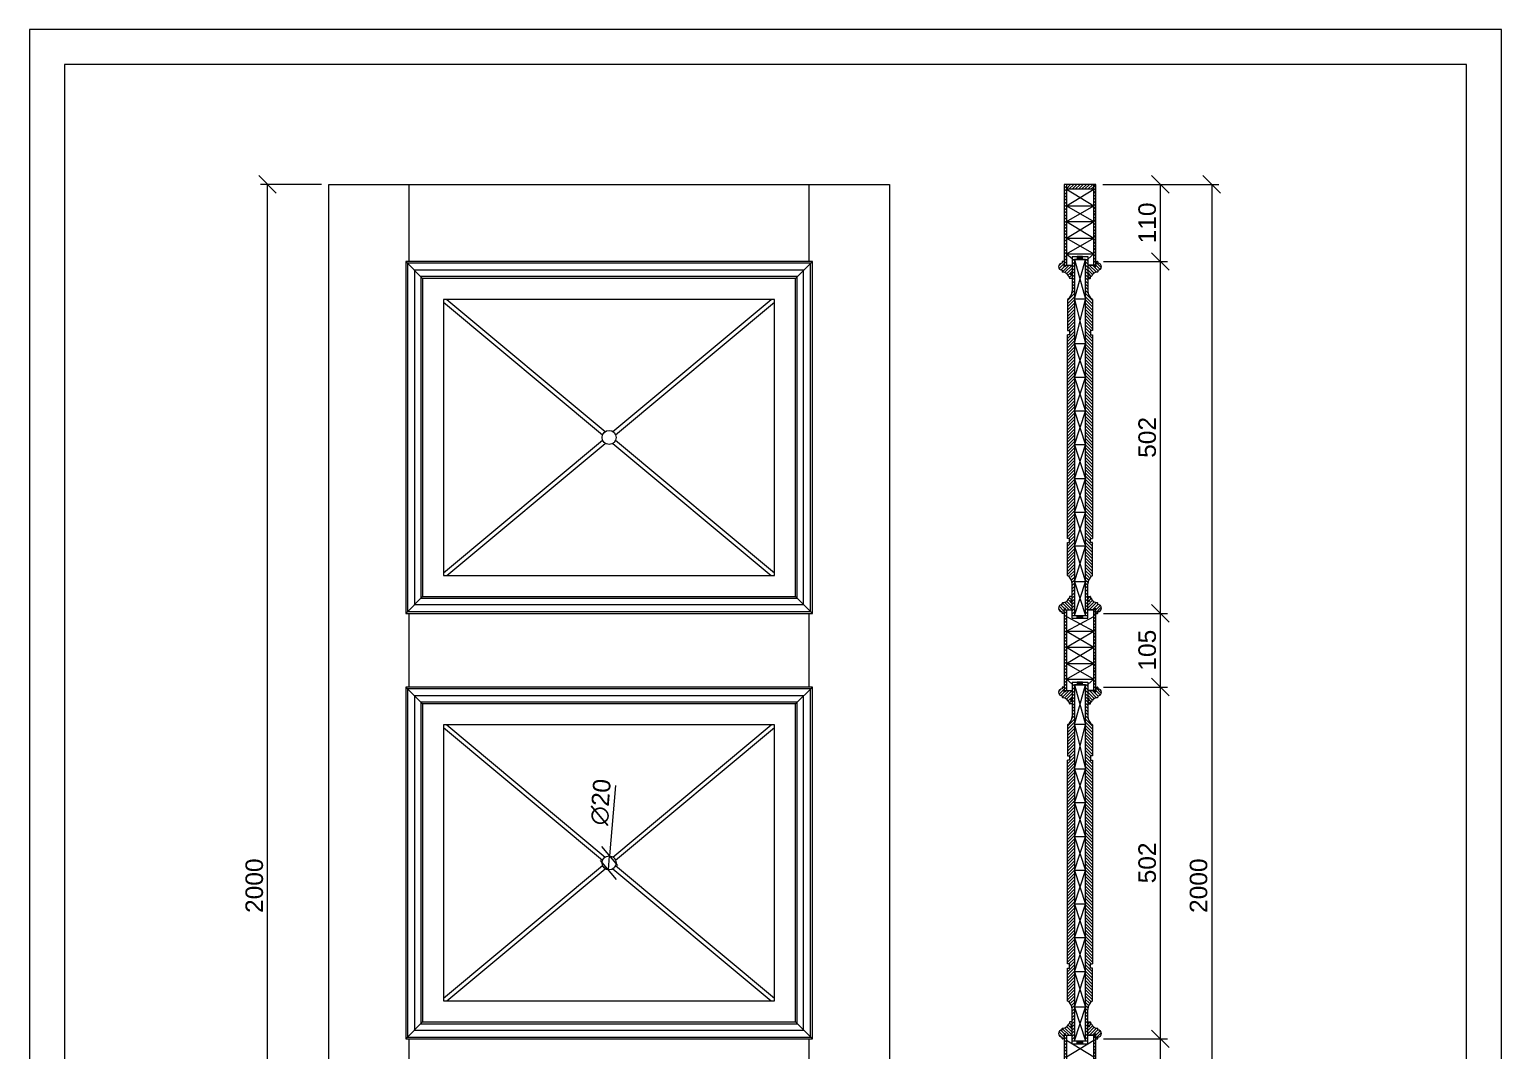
# Model space of a CAD drawing. Header units: millimetres. Extents: x 2046 to 4146, y 519 to 3489.
# Drawn here: x 2046 to 4146, y 2033 to 3489 of the extents above; entities that cross this region are included whole.
import ezdxf

# ---------------------------------------------------------------- set-up
doc = ezdxf.new("R2010")
doc.units = ezdxf.units.MM
for name, color, linetype, lineweight in [('图框', 7, 'Continuous', 13), ('填充', 8, 'Continuous', 5), ('标准家私', 4, 'Continuous', 20), ('标注', 2, 'Continuous', 9)]:
    doc.layers.add(name, color=color, linetype=linetype, lineweight=lineweight)
doc.styles.get("Standard").update_dxf_attribs({"font": 'arial.ttf'})
pattern_1 = [(225, (1390.8642, 5615.48), (-2.245064, 2.245064), [])]
pattern_2 = [(225, (1390.8642, 6222.1466), (-2.245064, 2.245064), [])]
pattern_3 = [(225, (1390.8642, 6828.8132), (-2.245064, 2.245064), [])]

# ---------------------------------------------------------------- blocks, each defined once
blk = doc.blocks.new('_Oblique')
at = {"color": 0, "linetype": 'ByBlock', "lineweight": -2}
blk.add_line((-0.5, -0.5), (0.5, 0.5), dxfattribs=at)

msp = doc.modelspace()

# ---------------------------------------------------------------- hatches: boundary and pattern name
at = {"layer": '填充'}
h = msp.add_hatch(dxfattribs=at)
h.set_pattern_fill('ANSI31', color=0, angle=90, style=0)
h.set_pattern_definition(pattern_3)
h.paths.add_polyline_path([(3522.5, 3152.9), (3522.5, 3267.9), (3525.5, 3267.9), (3525.5, 3152.9)])
h = msp.add_hatch(dxfattribs=at)
h.set_pattern_fill('ANSI31', color=0, angle=90, style=0)
h.set_pattern_definition([(225, (1619.245, 6788.537), (-2.245064, 2.245064), [])])
h.paths.add_polyline_path([(3564.5, 3267.9), (3564.5, 3260.9), (3525.5, 3260.9), (3525.5, 3267.9)])
h = msp.add_hatch(dxfattribs=at)
h.set_pattern_fill('ANSI31', color=0, angle=90, style=0)
h.set_pattern_definition(pattern_3)
h.paths.add_polyline_path([(3564.5, 3152.9), (3564.5, 3267.9), (3567.5, 3267.9), (3567.5, 3152.9)])
h = msp.add_hatch(dxfattribs=at)
h.set_pattern_fill('ANSI31', color=0, angle=90, style=0)
h.set_pattern_definition([(225, (-313129.9957, 119512.5128), (-2.24506403, 2.24506403), [])])
h.paths.add_polyline_path([(3521.2, 3142.6), (3519.5, 3143.6), (3519.5, 3145.4, -1), (3519.5, 3155.4), (3519.5, 3157.4, -0.414214), (3520, 3157.9), (3522.5, 3157.9), (3522.5, 3152.9), (3522.5, 3150.9), (3524.5, 3150.9), (3524.5, 3152.9), (3534, 3152.9), (3534, 3140.9), (3532, 3140.9), (3532, 3138.9), (3534, 3138.9), (3534, 3135.4), (3532.5, 3133.9), (3530.5, 3133.9, -0.414214), (3530, 3134.4), (3530, 3136.4, -0.310992), (3527.7, 3138, 0.142816), (3526.1, 3140.3, 0.112116)])
h = msp.add_hatch(dxfattribs=at)
h.set_pattern_fill('ANSI31', color=0, angle=90, style=0)
h.set_pattern_definition([(45, (468320.3115, 1268637.9425), (2.24506403, -2.24506403), [])])
h.paths.add_polyline_path([(3527, 3053.5), (3530, 3053.5), (3530, 3059.5), (3527, 3059.5), (3527, 3103.9, 0.270527), (3534, 3116.4), (3534, 3160.9), (3537, 3160.9), (3537, 2655.7), (3534, 2655.7), (3534, 2663.7), (3534, 2679.7), (3534, 2700.2, 0.270527), (3527, 2712.7), (3527, 2757.1), (3530, 2757.1), (3530, 2763.1), (3527, 2763.1)])
h = msp.add_hatch(dxfattribs=at)
h.set_pattern_fill('ANSI31', color=0, angle=90, style=0)
h.set_pattern_definition([(135, (-461230.3357, 1268637.9425), (-2.24506403, -2.24506403), [])])
h.paths.add_polyline_path([(3563, 3053.5), (3560, 3053.5), (3560, 3059.5), (3563, 3059.5), (3563, 3103.9, -0.270527), (3556, 3116.4), (3556, 3160.9), (3553, 3160.9), (3553, 2655.7), (3556, 2655.7), (3556, 2663.7), (3556, 2679.7), (3556, 2700.2, -0.270527), (3563, 2712.7), (3563, 2757.1), (3560, 2757.1), (3560, 2763.1), (3563, 2763.1)])
h = msp.add_hatch(dxfattribs=at)
h.set_pattern_fill('ANSI31', color=0, angle=90, style=0)
h.set_pattern_definition([(315, (5807.3883, 6740.9553), (2.245064, 2.245064), [])])
h.paths.add_polyline_path([(3568.8, 3142.6), (3570.5, 3143.6), (3570.5, 3145.4, 1), (3570.5, 3155.4), (3570.5, 3157.4, 0.414214), (3570, 3157.9), (3567.5, 3157.9), (3567.5, 3152.9), (3567.5, 3150.9), (3565.5, 3150.9), (3565.5, 3152.9), (3556, 3152.9), (3556, 3140.9), (3558, 3140.9), (3558, 3138.9), (3556, 3138.9), (3556, 3135.4), (3557.5, 3133.9), (3559.5, 3133.9, 0.414214), (3560, 3134.4), (3560, 3136.4, 0.310992), (3562.3, 3138, -0.142816), (3563.8, 3140.3, -0.112116)])
h = msp.add_hatch(dxfattribs=at)
h.set_pattern_fill('ANSI31', color=0, angle=90, style=0)
h.set_pattern_definition([(135, (-313129.9957, -113698.4106), (-2.24506403, -2.24506403), [])])
h.paths.add_polyline_path([(3521.2, 2671.5), (3519.5, 2670.5), (3519.5, 2668.7, 1), (3519.5, 2658.7), (3519.5, 2656.7, 0.414214), (3520, 2656.2), (3522.5, 2656.2), (3522.5, 2661.2), (3522.5, 2663.2), (3524.5, 2663.2), (3524.5, 2661.2), (3534, 2661.2), (3534, 2673.2), (3532, 2673.2), (3532, 2675.2), (3534, 2675.2), (3534, 2678.7), (3532.5, 2680.2), (3530.5, 2680.2, 0.414214), (3530, 2679.7), (3530, 2677.7, 0.310992), (3527.7, 2676.1, -0.142816), (3526.1, 2673.8, -0.112116)])
h = msp.add_hatch(dxfattribs=at)
h.set_pattern_fill('ANSI31', color=0, angle=90, style=0)
h.set_pattern_definition([(45, (5807.3883, -926.853), (2.245064, -2.245064), [])])
h.paths.add_polyline_path([(3568.8, 2671.5), (3570.5, 2670.5), (3570.5, 2668.7, -1), (3570.5, 2658.7), (3570.5, 2656.7, -0.414214), (3570, 2656.2), (3567.5, 2656.2), (3567.5, 2661.2), (3567.5, 2663.2), (3565.5, 2663.2), (3565.5, 2661.2), (3556, 2661.2), (3556, 2673.2), (3558, 2673.2), (3558, 2675.2), (3556, 2675.2), (3556, 2678.7), (3557.5, 2680.2), (3559.5, 2680.2, -0.414214), (3560, 2679.7), (3560, 2677.7, -0.310992), (3562.3, 2676.1, 0.142816), (3563.8, 2673.8, 0.112116)])
h = msp.add_hatch(dxfattribs=at)
h.set_pattern_fill('ANSI31', color=0, angle=90, style=0)
h.set_pattern_definition(pattern_2)
h.paths.add_polyline_path([(3522.5, 2546.2), (3522.5, 2661.2), (3525.5, 2661.2), (3525.5, 2546.2)])
h = msp.add_hatch(dxfattribs=at)
h.set_pattern_fill('ANSI31', color=0, angle=90, style=0)
h.set_pattern_definition(pattern_2)
h.paths.add_polyline_path([(3564.5, 2546.2), (3564.5, 2661.2), (3567.5, 2661.2), (3567.5, 2546.2)])
h = msp.add_hatch(dxfattribs=at)
h.set_pattern_fill('ANSI31', color=0, angle=90, style=0)
h.set_pattern_definition([(225, (-313129.9957, 118905.846), (-2.24506403, 2.24506403), [])])
h.paths.add_polyline_path([(3521.2, 2536), (3519.5, 2536.9), (3519.5, 2538.7, -1), (3519.5, 2548.7), (3519.5, 2550.7, -0.414214), (3520, 2551.2), (3522.5, 2551.2), (3522.5, 2546.2), (3522.5, 2544.2), (3524.5, 2544.2), (3524.5, 2546.2), (3534, 2546.2), (3534, 2534.2), (3532, 2534.2), (3532, 2532.2), (3534, 2532.2), (3534, 2528.7), (3532.5, 2527.2), (3530.5, 2527.2, -0.414214), (3530, 2527.7), (3530, 2529.7, -0.310992), (3527.7, 2531.4, 0.142816), (3526.1, 2533.7, 0.112116)])
h = msp.add_hatch(dxfattribs=at)
h.set_pattern_fill('ANSI31', color=0, angle=90, style=0)
h.set_pattern_definition([(45, (468320.3115, 1268031.276), (2.24506403, -2.24506403), [])])
h.paths.add_polyline_path([(3527, 2446.9), (3530, 2446.9), (3530, 2452.9), (3527, 2452.9), (3527, 2497.2, 0.270527), (3534, 2509.8), (3534, 2554.2), (3537, 2554.2), (3537, 2049.1), (3534, 2049.1), (3534, 2057.1), (3534, 2073.1), (3534, 2093.5, 0.270527), (3527, 2106), (3527, 2150.4), (3530, 2150.4), (3530, 2156.4), (3527, 2156.4)])
h = msp.add_hatch(dxfattribs=at)
h.set_pattern_fill('ANSI31', color=0, angle=90, style=0)
h.set_pattern_definition([(135, (-461230.3357, 1268031.276), (-2.24506403, -2.24506403), [])])
h.paths.add_polyline_path([(3563, 2446.9), (3560, 2446.9), (3560, 2452.9), (3563, 2452.9), (3563, 2497.2, -0.270527), (3556, 2509.8), (3556, 2554.2), (3553, 2554.2), (3553, 2049.1), (3556, 2049.1), (3556, 2057.1), (3556, 2073.1), (3556, 2093.5, -0.270527), (3563, 2106), (3563, 2150.4), (3560, 2150.4), (3560, 2156.4), (3563, 2156.4)])
h = msp.add_hatch(dxfattribs=at)
h.set_pattern_fill('ANSI31', color=0, angle=90, style=0)
h.set_pattern_definition([(315, (5807.3883, 6134.2886), (2.245064, 2.245064), [])])
h.paths.add_polyline_path([(3568.8, 2536), (3570.5, 2536.9), (3570.5, 2538.7, 1), (3570.5, 2548.7), (3570.5, 2550.7, 0.414214), (3570, 2551.2), (3567.5, 2551.2), (3567.5, 2546.2), (3567.5, 2544.2), (3565.5, 2544.2), (3565.5, 2546.2), (3556, 2546.2), (3556, 2534.2), (3558, 2534.2), (3558, 2532.2), (3556, 2532.2), (3556, 2528.7), (3557.5, 2527.2), (3559.5, 2527.2, 0.414214), (3560, 2527.7), (3560, 2529.7, 0.310992), (3562.3, 2531.4, -0.142816), (3563.8, 2533.7, -0.112116)])
h = msp.add_hatch(dxfattribs=at)
h.set_pattern_fill('ANSI31', color=0, angle=90, style=0)
h.set_pattern_definition([(135, (-313129.9957, -114305.0773), (-2.24506403, -2.24506403), [])])
h.paths.add_polyline_path([(3521.2, 2064.8), (3519.5, 2063.8), (3519.5, 2062.1, 1), (3519.5, 2052.1), (3519.5, 2050.1, 0.414214), (3520, 2049.6), (3522.5, 2049.6), (3522.5, 2054.6), (3522.5, 2056.6), (3524.5, 2056.6), (3524.5, 2054.6), (3534, 2054.6), (3534, 2066.6), (3532, 2066.6), (3532, 2068.6), (3534, 2068.6), (3534, 2072.1), (3532.5, 2073.6), (3530.5, 2073.6, 0.414214), (3530, 2073.1), (3530, 2071.1, 0.310992), (3527.7, 2069.4, -0.142816), (3526.1, 2067.1, -0.112116)])
h = msp.add_hatch(dxfattribs=at)
h.set_pattern_fill('ANSI31', color=0, angle=90, style=0)
h.set_pattern_definition([(45, (5807.3883, -1533.5198), (2.245064, -2.245064), [])])
h.paths.add_polyline_path([(3568.8, 2064.8), (3570.5, 2063.8), (3570.5, 2062.1, -1), (3570.5, 2052.1), (3570.5, 2050.1, -0.414214), (3570, 2049.6), (3567.5, 2049.6), (3567.5, 2054.6), (3567.5, 2056.6), (3565.5, 2056.6), (3565.5, 2054.6), (3556, 2054.6), (3556, 2066.6), (3558, 2066.6), (3558, 2068.6), (3556, 2068.6), (3556, 2072.1), (3557.5, 2073.6), (3559.5, 2073.6, -0.414214), (3560, 2073.1), (3560, 2071.1, -0.310992), (3562.3, 2069.4, 0.142816), (3563.8, 2067.1, 0.112116)])
h = msp.add_hatch(dxfattribs=at)
h.set_pattern_fill('ANSI31', color=0, angle=90, style=0)
h.set_pattern_definition(pattern_1)
h.paths.add_polyline_path([(3522.5, 1939.6), (3522.5, 2054.6), (3525.5, 2054.6), (3525.5, 1939.6)])
h = msp.add_hatch(dxfattribs=at)
h.set_pattern_fill('ANSI31', color=0, angle=90, style=0)
h.set_pattern_definition(pattern_1)
h.paths.add_polyline_path([(3564.5, 1939.6), (3564.5, 2054.6), (3567.5, 2054.6), (3567.5, 1939.6)])
at = {"layer": '标准家私'}
for points in [[(3540.9, 3160.9), (3540.9, 3164.9), (3548.5, 3164.9), (3548.5, 3160.9)], [(3540.9, 2653.2), (3540.9, 2649.2), (3548.5, 2649.2), (3548.5, 2653.2)], [(3540.9, 2554.2), (3540.9, 2558.2), (3548.5, 2558.2), (3548.5, 2554.2)], [(3540.9, 2046.6), (3540.9, 2042.6), (3548.5, 2042.6), (3548.5, 2046.6)]]:
    msp.add_hatch(color=0, dxfattribs=at).paths.add_polyline_path(points)

# ---------------------------------------------------------------- linework, layer by layer
at = {"layer": '填充', "color": 0}
for p, q in [((2588.2, 3157.9), (2588.2, 3267.9)), ((3158.2, 3267.9), (3158.2, 3157.9)), ((3525.5, 3237.4), (3564.5, 3260.9)), ((3525.5, 3260.9), (3564.5, 3237.4)), ((3525.5, 3237.4), (3564.5, 3237.4)), ((3525.5, 3237.4), (3564.5, 3214.9)), ((3525.5, 3214.9), (3564.5, 3237.4)), ((3525.5, 3214.9), (3564.5, 3214.9)), ((3525.5, 3191.4), (3564.5, 3214.9)), ((3525.5, 3214.9), (3564.5, 3191.4)), ((3525.5, 3191.4), (3564.5, 3191.4)), ((3525.5, 3191.4), (3564.5, 3168.9)), ((3525.5, 3168.9), (3564.5, 3191.4)), ((2607.2, 3133.9), (2583.2, 3157.9)), ((3160.7, 3155.4), (2585.7, 3155.4)), ((2585.7, 3155.4), (2585.7, 2658.7)), ((3139.2, 3133.9), (3163.2, 3157.9)), ((3160.7, 2658.7), (3160.7, 3155.4)), ((3525.5, 3168.9), (3534, 3162.1)), ((3525.5, 3168.9), (3564.5, 3168.9)), ((3556, 3161.4), (3564.5, 3168.9)), ((3150.7, 3145.4), (2595.7, 3145.4)), ((2595.7, 3145.4), (2595.7, 2668.7)), ((3141.7, 3136.4), (2604.7, 3136.4)), ((2604.7, 3136.4), (2604.7, 2677.7)), ((3141.7, 2677.7), (3141.7, 3136.4)), ((3150.7, 2668.7), (3150.7, 3145.4)), ((2607.2, 2680.2), (2583.2, 2656.2)), ((2595.7, 2668.7), (3150.7, 2668.7)), ((2604.7, 2677.7), (3141.7, 2677.7)), ((3139.2, 2680.2), (3163.2, 2656.2)), ((2585.7, 2658.7), (3160.7, 2658.7)), ((2588.2, 2551.2), (2588.2, 2656.2)), ((3158.2, 2656.2), (3158.2, 2551.2)), ((3525.5, 2630.7), (3564.5, 2651.7)), ((3525.5, 2651.7), (3564.5, 2630.7)), ((3525.5, 2630.7), (3564.5, 2630.7)), ((3525.5, 2630.7), (3564.5, 2608.2)), ((3525.5, 2608.2), (3564.5, 2630.7)), ((3525.5, 2608.2), (3564.5, 2608.2)), ((3525.5, 2584.8), (3564.5, 2608.2)), ((3525.5, 2608.2), (3564.5, 2584.8)), ((3525.5, 2584.8), (3564.5, 2584.8)), ((3525.5, 2584.8), (3564.5, 2562.3)), ((3525.5, 2562.3), (3564.5, 2584.8)), ((3525.5, 2562.3), (3534, 2555.4)), ((3525.5, 2562.3), (3564.5, 2562.3)), ((3556, 2554.8), (3564.5, 2562.3)), ((2607.2, 2527.2), (2583.2, 2551.2)), ((3160.7, 2548.7), (2585.7, 2548.7)), ((2585.7, 2548.7), (2585.7, 2052.1)), ((3139.2, 2527.2), (3163.2, 2551.2)), ((3160.7, 2052.1), (3160.7, 2548.7)), ((3150.7, 2538.7), (2595.7, 2538.7)), ((2595.7, 2538.7), (2595.7, 2062.1)), ((3141.7, 2529.7), (2604.7, 2529.7)), ((2604.7, 2529.7), (2604.7, 2071.1)), ((3141.7, 2071.1), (3141.7, 2529.7)), ((3150.7, 2062.1), (3150.7, 2538.7)), ((2607.2, 2073.6), (2583.2, 2049.6)), ((2595.7, 2062.1), (3150.7, 2062.1)), ((2604.7, 2071.1), (3141.7, 2071.1)), ((3139.2, 2073.6), (3163.2, 2049.6)), ((2585.7, 2052.1), (3160.7, 2052.1)), ((2588.2, 1944.6), (2588.2, 2049.6)), ((3158.2, 2049.6), (3158.2, 1944.6)), ((3525.5, 2024.1), (3564.5, 2047.6)), ((3525.5, 2047.6), (3564.5, 2024.1))]:
    msp.add_line(p, q, dxfattribs=at)
for points in [[(3537, 3104.3), (3553, 3160.9), (3537, 3160.9), (3553, 3104.3)], [(3537, 3040.7), (3553, 3104.3), (3537, 3104.3), (3553, 3040.7)], [(3537, 2992.6), (3553, 3040.7), (3537, 3040.7), (3553, 2992.6)], [(3537, 2944.5), (3553, 2992.6), (3537, 2992.6), (3553, 2944.5)], [(3537, 2896.3), (3553, 2944.5), (3537, 2944.5), (3553, 2896.3)], [(3537, 2848.2), (3553, 2896.3), (3537, 2896.3), (3553, 2848.2)], [(3537, 2800.1), (3553, 2848.2), (3537, 2848.2), (3553, 2800.1)], [(3537, 2752), (3553, 2800.1), (3537, 2800.1), (3553, 2752)], [(3537, 2701.3), (3553, 2752), (3537, 2752), (3553, 2701.3)], [(3537, 2653.2), (3553, 2701.3), (3537, 2701.3), (3553, 2653.2)], [(3537, 2497.6), (3553, 2554.2), (3537, 2554.2), (3553, 2497.6)], [(3537, 2434), (3553, 2497.6), (3537, 2497.6), (3553, 2434)], [(3537, 2385.9), (3553, 2434), (3537, 2434), (3553, 2385.9)], [(3537, 2337.8), (3553, 2385.9), (3537, 2385.9), (3553, 2337.8)], [(3537, 2289.7), (3553, 2337.8), (3537, 2337.8), (3553, 2289.7)], [(3537, 2241.5), (3553, 2289.7), (3537, 2289.7), (3553, 2241.5)], [(3537, 2193.4), (3553, 2241.5), (3537, 2241.5), (3553, 2193.4)], [(3537, 2145.3), (3553, 2193.4), (3537, 2193.4), (3553, 2145.3)], [(3537, 2094.7), (3553, 2145.3), (3537, 2145.3), (3553, 2094.7)], [(3537, 2046.6), (3553, 2094.7), (3537, 2094.7), (3553, 2046.6)]]:
    msp.add_lwpolyline(points, dxfattribs=at)
at = {"layer": '标准家私', "color": 0}
for p, q in [((2473.2, 1267.9), (2473.2, 3267.9)), ((2473.2, 3267.9), (3273.2, 3267.9)), ((3273.2, 3267.9), (3273.2, 1267.9)), ((3522.5, 3267.9), (3522.5, 3152.9)), ((3567.5, 3267.9), (3522.5, 3267.9)), ((3522.5, 3267.9), (3522.5, 3154.9)), ((3525.5, 3267.9), (3525.5, 3152.9)), ((3564.5, 3260.9), (3525.5, 3260.9)), ((3564.5, 3152.9), (3564.5, 3267.9)), ((3567.5, 3154.9), (3567.5, 3267.9)), ((3163.2, 3157.9), (2583.2, 3157.9)), ((2583.2, 3157.9), (2583.2, 2656.2)), ((3163.2, 2656.2), (3163.2, 3157.9)), ((3519.5, 3157.4), (3519.5, 3155.4)), ((3522.5, 3157.9), (3520, 3157.9)), ((3522.5, 3157.9), (3522.5, 3152.9)), ((3522.5, 3157.9), (3522.5, 3152.9)), ((3522.5, 3157.9), (3522.5, 3152.9)), ((3522.5, 3157.9), (3522.5, 3152.9)), ((3522.5, 3152.9), (3534, 3152.9)), ((3522.5, 3152.9), (3534, 3152.9)), ((3522.5, 3152.9), (3534, 3152.9)), ((3524.5, 3152.9), (3534, 3152.9)), ((3524.5, 3152.9), (3534, 3152.9)), ((3534, 3164.9), (3534, 3135.1)), ((3534, 3164.9), (3534, 3152.9)), ((3534, 3164.9), (3556, 3164.9)), ((3534, 3160.9), (3556, 3160.9)), ((3534, 3152.9), (3534, 3140.9)), ((3534, 3152.9), (3534, 3115.9)), ((3537, 3160.9), (3537, 2653.2)), ((3553, 2653.2), (3553, 3160.9)), ((3556, 3164.9), (3556, 3115.9)), ((3556, 3164.9), (3556, 3152.9)), ((3565.5, 3152.9), (3556, 3152.9)), ((3567.5, 3152.9), (3556, 3152.9)), ((3567.5, 3152.9), (3556, 3152.9)), ((3567.5, 3152.9), (3556, 3152.9)), ((3565.5, 3152.9), (3556, 3152.9)), ((3556, 3152.9), (3556, 3140.9)), ((3556, 3152.9), (3565.5, 3152.9)), ((3556, 3152.9), (3556, 3136.9)), ((3567.5, 3157.9), (3567.5, 3152.9)), ((3567.5, 3157.9), (3567.5, 3152.9)), ((3567.5, 3157.9), (3570, 3157.9)), ((3567.5, 3157.9), (3567.5, 3152.9)), ((3567.5, 3157.9), (3567.5, 3152.9)), ((3567.5, 3157.9), (3567.5, 3152.9)), ((3570.5, 3157.4), (3570.5, 3155.4)), ((3139.2, 3133.9), (2607.2, 3133.9)), ((2607.2, 3133.9), (2607.2, 2680.2)), ((3139.2, 2680.2), (3139.2, 3133.9)), ((3519.5, 3145.4), (3519.5, 3143.3)), ((3530, 3134.4), (3530, 3136.4)), ((3534, 3133.9), (3530.5, 3133.9)), ((3534, 3138.9), (3534, 3135.4)), ((3556, 3138.9), (3556, 3135.4)), ((3556, 3133.9), (3559.5, 3133.9)), ((3560, 3134.4), (3560, 3136.4)), ((3570.5, 3145.4), (3570.5, 3143.3)), ((3109.2, 3103.9), (2637.2, 3103.9)), ((2637.2, 3103.9), (2637.2, 2710.2)), ((2637.2, 3100), (2863.9, 2910.9)), ((2641.9, 3103.9), (2867.8, 2915.5)), ((2878.6, 2915.5), (3104.5, 3103.9)), ((2882.4, 2910.9), (3109.2, 3100)), ((3109.2, 2710.2), (3109.2, 3103.9)), ((3527, 3103.9), (3527, 3059.5)), ((3563, 3103.9), (3563, 3059.5)), ((3527, 3059.5), (3530, 3059.5)), ((3527, 2763.1), (3527, 3053.5)), ((3530, 3053.5), (3527, 3053.5)), ((3530, 3059.5), (3530, 3053.5)), ((3563, 3059.5), (3560, 3059.5)), ((3560, 3059.5), (3560, 3053.5)), ((3560, 3053.5), (3563, 3053.5)), ((3563, 3053.5), (3563, 2763.1)), ((2637.2, 2714.1), (2863.9, 2903.2)), ((2641.9, 2710.2), (2867.8, 2898.6)), ((2878.6, 2898.6), (3104.5, 2710.2)), ((2882.4, 2903.2), (3109.2, 2714.1)), ((3530, 2763.1), (3527, 2763.1)), ((3527, 2757.1), (3530, 2757.1)), ((3527, 2710.2), (3527, 2757.1)), ((3530, 2757.1), (3530, 2763.1)), ((3560, 2757.1), (3560, 2763.1)), ((3560, 2763.1), (3563, 2763.1)), ((3563, 2757.1), (3560, 2757.1)), ((3563, 2710.2), (3563, 2757.1)), ((2637.2, 2710.2), (3109.2, 2710.2)), ((3534, 2661.2), (3534, 2698.2)), ((3556, 2649.2), (3556, 2698.2)), ((2607.2, 2680.2), (3139.2, 2680.2)), ((3519.5, 2668.7), (3519.5, 2670.8)), ((3530, 2679.7), (3530, 2677.7)), ((3534, 2680.2), (3530.5, 2680.2)), ((3534, 2649.2), (3534, 2679)), ((3534, 2675.2), (3534, 2678.7)), ((3534, 2661.2), (3534, 2673.2)), ((3556, 2680.2), (3559.5, 2680.2)), ((3556, 2675.2), (3556, 2678.7)), ((3556, 2661.2), (3556, 2677.2)), ((3556, 2661.2), (3556, 2673.2)), ((3560, 2679.7), (3560, 2677.7)), ((3570.5, 2668.7), (3570.5, 2670.8)), ((2583.2, 2656.2), (3163.2, 2656.2)), ((3519.5, 2656.7), (3519.5, 2658.7)), ((3522.5, 2656.2), (3520, 2656.2)), ((3522.5, 2656.2), (3522.5, 2661.2)), ((3522.5, 2656.2), (3522.5, 2661.2)), ((3522.5, 2661.2), (3534, 2661.2)), ((3522.5, 2656.2), (3522.5, 2661.2)), ((3522.5, 2661.2), (3534, 2661.2)), ((3522.5, 2656.2), (3522.5, 2661.2)), ((3522.5, 2661.2), (3534, 2661.2)), ((3522.5, 2658.7), (3522.5, 2546.2)), ((3522.5, 2658.7), (3522.5, 2548.2)), ((3524.5, 2661.2), (3534, 2661.2)), ((3524.5, 2661.2), (3534, 2661.2)), ((3525.5, 2661.2), (3525.5, 2546.2)), ((3534, 2649.2), (3534, 2661.2)), ((3534, 2653.2), (3556, 2653.2)), ((3534, 2649.2), (3556, 2649.2)), ((3565.5, 2661.2), (3556, 2661.2)), ((3567.5, 2661.2), (3556, 2661.2)), ((3567.5, 2661.2), (3556, 2661.2)), ((3567.5, 2661.2), (3556, 2661.2)), ((3565.5, 2661.2), (3556, 2661.2)), ((3556, 2661.2), (3565.5, 2661.2)), ((3556, 2649.2), (3556, 2661.2)), ((3564.5, 2546.2), (3564.5, 2661.2)), ((3567.5, 2656.2), (3567.5, 2661.2)), ((3567.5, 2656.2), (3567.5, 2661.2)), ((3567.5, 2656.2), (3567.5, 2661.2)), ((3567.5, 2656.2), (3567.5, 2661.2)), ((3567.5, 2656.2), (3567.5, 2661.2)), ((3567.5, 2548.2), (3567.5, 2658.7)), ((3567.5, 2656.2), (3570, 2656.2)), ((3570.5, 2656.7), (3570.5, 2658.7)), ((3163.2, 2551.2), (2583.2, 2551.2)), ((2583.2, 2551.2), (2583.2, 2049.6)), ((3163.2, 2049.6), (3163.2, 2551.2)), ((3519.5, 2550.7), (3519.5, 2548.7)), ((3522.5, 2551.2), (3520, 2551.2)), ((3522.5, 2551.2), (3522.5, 2546.2)), ((3522.5, 2551.2), (3522.5, 2546.2)), ((3522.5, 2551.2), (3522.5, 2546.2)), ((3522.5, 2551.2), (3522.5, 2546.2)), ((3522.5, 2546.2), (3534, 2546.2)), ((3522.5, 2546.2), (3534, 2546.2)), ((3522.5, 2546.2), (3534, 2546.2)), ((3524.5, 2546.2), (3534, 2546.2)), ((3524.5, 2546.2), (3534, 2546.2)), ((3534, 2558.2), (3534, 2528.4)), ((3534, 2558.2), (3534, 2546.2)), ((3534, 2558.2), (3556, 2558.2)), ((3534, 2554.2), (3556, 2554.2)), ((3534, 2546.2), (3534, 2534.2)), ((3534, 2546.2), (3534, 2509.2)), ((3537, 2554.2), (3537, 2046.6)), ((3553, 2046.6), (3553, 2554.2)), ((3556, 2558.2), (3556, 2509.2)), ((3556, 2558.2), (3556, 2546.2)), ((3565.5, 2546.2), (3556, 2546.2)), ((3567.5, 2546.2), (3556, 2546.2)), ((3567.5, 2546.2), (3556, 2546.2)), ((3567.5, 2546.2), (3556, 2546.2)), ((3565.5, 2546.2), (3556, 2546.2)), ((3556, 2546.2), (3556, 2534.2)), ((3556, 2546.2), (3565.5, 2546.2)), ((3556, 2546.2), (3556, 2530.2)), ((3567.5, 2551.2), (3567.5, 2546.2)), ((3567.5, 2551.2), (3567.5, 2546.2)), ((3567.5, 2551.2), (3570, 2551.2)), ((3567.5, 2551.2), (3567.5, 2546.2)), ((3567.5, 2551.2), (3567.5, 2546.2)), ((3567.5, 2551.2), (3567.5, 2546.2)), ((3570.5, 2550.7), (3570.5, 2548.7)), ((3139.2, 2527.2), (2607.2, 2527.2)), ((2607.2, 2527.2), (2607.2, 2073.6)), ((3139.2, 2073.6), (3139.2, 2527.2)), ((3519.5, 2538.7), (3519.5, 2536.7)), ((3530, 2527.7), (3530, 2529.7)), ((3534, 2527.2), (3530.5, 2527.2)), ((3534, 2532.2), (3534, 2528.7)), ((3556, 2532.2), (3556, 2528.7)), ((3556, 2527.2), (3559.5, 2527.2)), ((3560, 2527.7), (3560, 2529.7)), ((3570.5, 2538.7), (3570.5, 2536.7)), ((3109.2, 2497.2), (2637.2, 2497.2)), ((2637.2, 2497.2), (2637.2, 2103.6)), ((2637.2, 2493.3), (2863.9, 2304.2)), ((2641.9, 2497.2), (2867.8, 2308.8)), ((2878.6, 2308.8), (3104.5, 2497.2)), ((2882.4, 2304.2), (3109.2, 2493.3)), ((3109.2, 2103.6), (3109.2, 2497.2)), ((3527, 2497.2), (3527, 2452.9)), ((3563, 2497.2), (3563, 2452.9)), ((3527, 2452.9), (3530, 2452.9)), ((3527, 2156.4), (3527, 2446.9)), ((3530, 2446.9), (3527, 2446.9)), ((3530, 2452.9), (3530, 2446.9)), ((3563, 2452.9), (3560, 2452.9)), ((3560, 2452.9), (3560, 2446.9)), ((3560, 2446.9), (3563, 2446.9)), ((3563, 2446.9), (3563, 2156.4)), ((2637.2, 2107.5), (2863.9, 2296.6)), ((2641.9, 2103.6), (2867.8, 2292)), ((2878.6, 2292), (3104.5, 2103.6)), ((2882.4, 2296.6), (3109.2, 2107.5)), ((3530, 2156.4), (3527, 2156.4)), ((3527, 2150.4), (3530, 2150.4)), ((3527, 2103.5), (3527, 2150.4)), ((3530, 2150.4), (3530, 2156.4)), ((3560, 2150.4), (3560, 2156.4)), ((3560, 2156.4), (3563, 2156.4)), ((3563, 2150.4), (3560, 2150.4)), ((3563, 2103.5), (3563, 2150.4)), ((2637.2, 2103.6), (3109.2, 2103.6)), ((3534, 2054.6), (3534, 2091.6)), ((3556, 2042.6), (3556, 2091.6)), ((2607.2, 2073.6), (3139.2, 2073.6)), ((3519.5, 2062.1), (3519.5, 2064.1)), ((3530, 2073.1), (3530, 2071.1)), ((3534, 2073.6), (3530.5, 2073.6)), ((3534, 2042.6), (3534, 2072.4)), ((3534, 2068.6), (3534, 2072.1)), ((3534, 2054.6), (3534, 2066.6)), ((3556, 2073.6), (3559.5, 2073.6)), ((3556, 2068.6), (3556, 2072.1)), ((3556, 2054.6), (3556, 2070.6)), ((3556, 2054.6), (3556, 2066.6)), ((3560, 2073.1), (3560, 2071.1)), ((3570.5, 2062.1), (3570.5, 2064.1)), ((2583.2, 2049.6), (3163.2, 2049.6)), ((3519.5, 2050.1), (3519.5, 2052.1)), ((3522.5, 2049.6), (3520, 2049.6)), ((3522.5, 2054.6), (3522.5, 1939.6)), ((3522.5, 2054.6), (3522.5, 1941.6)), ((3522.5, 2049.6), (3522.5, 2054.6)), ((3522.5, 2049.6), (3522.5, 2054.6)), ((3522.5, 2054.6), (3534, 2054.6)), ((3522.5, 2049.6), (3522.5, 2054.6)), ((3522.5, 2054.6), (3534, 2054.6)), ((3522.5, 2049.6), (3522.5, 2054.6)), ((3522.5, 2054.6), (3534, 2054.6)), ((3524.5, 2054.6), (3534, 2054.6)), ((3524.5, 2054.6), (3534, 2054.6)), ((3525.5, 2054.6), (3525.5, 1939.6)), ((3534, 2042.6), (3534, 2054.6)), ((3534, 2046.6), (3556, 2046.6)), ((3534, 2042.6), (3556, 2042.6)), ((3565.5, 2054.6), (3556, 2054.6)), ((3567.5, 2054.6), (3556, 2054.6)), ((3567.5, 2054.6), (3556, 2054.6)), ((3567.5, 2054.6), (3556, 2054.6)), ((3565.5, 2054.6), (3556, 2054.6)), ((3556, 2054.6), (3565.5, 2054.6)), ((3556, 2042.6), (3556, 2054.6)), ((3564.5, 1939.6), (3564.5, 2054.6)), ((3567.5, 1941.6), (3567.5, 2054.6)), ((3567.5, 2049.6), (3567.5, 2054.6)), ((3567.5, 2049.6), (3567.5, 2054.6)), ((3567.5, 2049.6), (3567.5, 2054.6)), ((3567.5, 2049.6), (3567.5, 2054.6)), ((3567.5, 2049.6), (3567.5, 2054.6)), ((3567.5, 2049.6), (3570, 2049.6)), ((3570.5, 2050.1), (3570.5, 2052.1))]:
    msp.add_line(p, q, dxfattribs=at)
for points in [[(3524.5, 3152.9), (3524.5, 3150.9), (3522.5, 3150.9), (3522.5, 3152.9)], [(3565.5, 3152.9), (3565.5, 3150.9), (3567.5, 3150.9), (3567.5, 3152.9)], [(3534, 3138.9), (3532, 3138.9), (3532, 3140.9), (3534, 3140.9)], [(3556, 3138.9), (3558, 3138.9), (3558, 3140.9), (3556, 3140.9)], [(3534, 2675.2), (3532, 2675.2), (3532, 2673.2), (3534, 2673.2)], [(3556, 2675.2), (3558, 2675.2), (3558, 2673.2), (3556, 2673.2)], [(3524.5, 2661.2), (3524.5, 2663.2), (3522.5, 2663.2), (3522.5, 2661.2)], [(3565.5, 2661.2), (3565.5, 2663.2), (3567.5, 2663.2), (3567.5, 2661.2)], [(3524.5, 2546.2), (3524.5, 2544.2), (3522.5, 2544.2), (3522.5, 2546.2)], [(3565.5, 2546.2), (3565.5, 2544.2), (3567.5, 2544.2), (3567.5, 2546.2)], [(3534, 2532.2), (3532, 2532.2), (3532, 2534.2), (3534, 2534.2)], [(3556, 2532.2), (3558, 2532.2), (3558, 2534.2), (3556, 2534.2)], [(3534, 2068.6), (3532, 2068.6), (3532, 2066.6), (3534, 2066.6)], [(3556, 2068.6), (3558, 2068.6), (3558, 2066.6), (3556, 2066.6)], [(3524.5, 2054.6), (3524.5, 2056.6), (3522.5, 2056.6), (3522.5, 2054.6)], [(3565.5, 2054.6), (3565.5, 2056.6), (3567.5, 2056.6), (3567.5, 2054.6)]]:
    msp.add_lwpolyline(points, dxfattribs=at)
for points in [[(3540.9, 3164.9), (3540.9, 3160.9), (3548.5, 3160.9), (3548.5, 3164.9)], [(3534, 3140.9), (3534, 3138.9), (3532, 3138.9), (3532, 3140.9)], [(3556, 3140.9), (3556, 3138.9), (3558, 3138.9), (3558, 3140.9)], [(3534, 2673.2), (3534, 2675.2), (3532, 2675.2), (3532, 2673.2)], [(3556, 2673.2), (3556, 2675.2), (3558, 2675.2), (3558, 2673.2)], [(3540.9, 2649.2), (3540.9, 2653.2), (3548.5, 2653.2), (3548.5, 2649.2)], [(3540.9, 2558.2), (3540.9, 2554.2), (3548.5, 2554.2), (3548.5, 2558.2)], [(3534, 2534.2), (3534, 2532.2), (3532, 2532.2), (3532, 2534.2)], [(3556, 2534.2), (3556, 2532.2), (3558, 2532.2), (3558, 2534.2)], [(3534, 2066.6), (3534, 2068.6), (3532, 2068.6), (3532, 2066.6)], [(3556, 2066.6), (3556, 2068.6), (3558, 2068.6), (3558, 2066.6)], [(3540.9, 2042.6), (3540.9, 2046.6), (3548.5, 2046.6), (3548.5, 2042.6)]]:
    msp.add_lwpolyline(points, close=True, dxfattribs=at)
for centre in [(2873.2, 2907.1), (2873.2, 2300.4)]:
    msp.add_circle(centre, 10, dxfattribs=at)
for centre, radius, start, end in [((3519.5, 3150.4), 5, 90, 270), ((3520, 3157.4), 0.5, 90, 180), ((3570, 3157.4), 0.5, 0, 90), ((3570.5, 3150.4), 5, 270, 90), ((3520, 3143.3), 0.5, 180, 263.8501), ((3518.6, 3130.6), 12.3, 52.3485, 83.8501), ((3523, 3136.6), 4.93, 17.156, 49.6673), ((3530, 3138.9), 2.52, 199.902, 269.003), ((3530.5, 3134.4), 0.5, 180, 270), ((3559.5, 3134.4), 0.5, 270, 0), ((3559.9, 3138.9), 2.52, 270.997, 340.098), ((3567, 3136.6), 4.93, 130.3327, 162.844), ((3571.4, 3130.6), 12.3, 96.1499, 127.6515), ((3570, 3143.3), 0.5, 276.1499, 0), ((3519.7, 3116.2), 14.2, 300.5599, 358.8892), ((3570.2, 3116.2), 14.2, 181.1108, 239.4401), ((3519.7, 2697.9), 14.2, 1.1108, 59.4401), ((3570.2, 2697.9), 14.2, 120.5599, 178.8892), ((3519.5, 2663.7), 5, 90, 270), ((3520, 2670.8), 0.5, 96.1499, 180), ((3518.6, 2683.5), 12.3, 276.1499, 307.6515), ((3523, 2677.5), 4.93, 310.3327, 342.844), ((3530, 2675.2), 2.52, 90.997, 160.098), ((3530.5, 2679.7), 0.5, 90, 180), ((3559.5, 2679.7), 0.5, 0, 90), ((3559.9, 2675.2), 2.52, 19.902, 89.003), ((3567, 2677.5), 4.93, 197.156, 229.6673), ((3571.4, 2683.5), 12.3, 232.3485, 263.8501), ((3570, 2670.8), 0.5, 0, 83.8501), ((3570.5, 2663.7), 5, 270, 90), ((3520, 2656.7), 0.5, 180, 270), ((3570, 2656.7), 0.5, 270, 0), ((3519.5, 2543.7), 5, 90, 270), ((3520, 2550.7), 0.5, 90, 180), ((3570, 2550.7), 0.5, 0, 90), ((3570.5, 2543.7), 5, 270, 90), ((3520, 2536.7), 0.5, 180, 263.8501), ((3518.6, 2523.9), 12.3, 52.3485, 83.8501), ((3523, 2529.9), 4.93, 17.156, 49.6673), ((3530, 2532.2), 2.52, 199.902, 269.003), ((3530.5, 2527.7), 0.5, 180, 270), ((3559.5, 2527.7), 0.5, 270, 0), ((3559.9, 2532.2), 2.52, 270.997, 340.098), ((3567, 2529.9), 4.93, 130.3327, 162.844), ((3571.4, 2523.9), 12.3, 96.1499, 127.6515), ((3570, 2536.7), 0.5, 276.1499, 0), ((3519.7, 2509.5), 14.2, 300.5599, 358.8892), ((3570.2, 2509.5), 14.2, 181.1108, 239.4401), ((3519.7, 2091.3), 14.2, 1.1108, 59.4401), ((3570.2, 2091.3), 14.2, 120.5599, 178.8892), ((3519.5, 2057.1), 5, 90, 270), ((3520, 2064.1), 0.5, 96.1499, 180), ((3518.6, 2076.8), 12.3, 276.1499, 307.6515), ((3523, 2070.8), 4.93, 310.3327, 342.844), ((3530, 2068.5), 2.52, 90.997, 160.098), ((3530.5, 2073.1), 0.5, 90, 180), ((3559.5, 2073.1), 0.5, 0, 90), ((3559.9, 2068.5), 2.52, 19.902, 89.003), ((3567, 2070.8), 4.93, 197.156, 229.6673), ((3571.4, 2076.8), 12.3, 232.3485, 263.8501), ((3570, 2064.1), 0.5, 0, 83.8501), ((3570.5, 2057.1), 5, 270, 90), ((3520, 2050.1), 0.5, 180, 270), ((3570, 2050.1), 0.5, 270, 0)]:
    msp.add_arc(centre, radius, start, end, dxfattribs=at)
at = {"layer": '标注', "color": 0}
for p, q in [((2463.2, 3267.9), (2376, 3267.9)), ((2386, 1267.9), (2386, 3267.9)), ((3577.5, 3267.9), (3669.7, 3267.9)), ((3577.5, 3267.9), (3742.9, 3267.9)), ((3659.7, 3157.9), (3659.7, 3267.9)), ((3732.9, 3267.9), (3732.9, 1267.9)), ((3578.7, 3157.9), (3669.7, 3157.9)), ((3578.7, 3157.9), (3669.7, 3157.9)), ((3659.7, 2656.2), (3659.7, 3157.9)), ((3578.7, 2656.2), (3669.7, 2656.2)), ((3578.7, 2656.2), (3669.7, 2656.2)), ((3659.7, 2551.2), (3659.7, 2656.2)), ((3578.7, 2551.2), (3669.7, 2551.2)), ((3578.7, 2551.2), (3669.7, 2551.2)), ((3659.7, 2049.6), (3659.7, 2551.2)), ((2882.3, 2410.9), (2874, 2310.4)), ((2872.3, 2290.4), (2874, 2310.4)), ((3578.7, 2049.6), (3669.7, 2049.6)), ((3578.7, 2049.6), (3669.7, 2049.6)), ((3659.7, 1944.6), (3659.7, 2049.6))]:
    msp.add_line(p, q, dxfattribs=at)

# ---------------------------------------------------------------- block references
for p, xscale, yscale, zscale, rotation in [((2386, 3267.9), 25, 25, 25, 90), ((3659.7, 3267.9), 25, 25, 25, 90), ((3732.9, 3267.9), 25, 25, 25, 90), ((3659.7, 3157.9), 25, 25, 25, 90), ((3659.7, 3157.9), 25, 25, 25, 270), ((3659.7, 2656.2), 25, 25, 25, 90), ((3659.7, 2551.2), 25, 25, 25, 90), ((3659.7, 2551.2), 25, 25, 25, 270), ((2874, 2310.4), 25.00000000000001, 25.00000000000001, 25.00000000000001, 265.2625752354627), ((2872.3, 2290.4), 25.00000000000001, 25.00000000000001, 25.00000000000001, 85.26257523546268), ((3659.7, 2049.6), 25, 25, 25, 90), ((3659.7, 2049.6), 25, 25, 25, 270)]:
    msp.add_blockref('_Oblique', p, dxfattribs=dict(at, xscale=xscale, yscale=yscale, zscale=zscale, rotation=rotation))

# ---------------------------------------------------------------- next in the draw order: texts
at = {"layer": '标注', "color": 0, "insert": (2861.5, 2387.1), "char_height": 25, "attachment_point": 5, "rotation": 85.2626, "bg_fill": 3, "box_fill_scale": 1.1, "bg_fill_color": 256, "bg_fill_true_color": 13158600, "bg_fill_transparency": 0}
msp.add_mtext('∅20', dxfattribs=at)

# ---------------------------------------------------------------- next in the draw order: linework, layer by layer
at = {"layer": '图框', "color": 0}
msp.add_lwpolyline([(2046.3, 3488.8), (2046.3, 518.8), (4146.3, 518.8), (4146.3, 3488.8)], close=True, dxfattribs=at)
at = {"layer": '图框', "color": 0, "lineweight": 20}
msp.add_lwpolyline([(2096.3, 3438.8), (2096.3, 568.8), (4096.3, 568.8), (4096.3, 3438.8)], close=True, dxfattribs=at)

# ---------------------------------------------------------------- next in the draw order: texts
at = {"layer": '标注', "color": 0, "char_height": 25, "attachment_point": 5, "rotation": 90, "bg_fill": 3, "box_fill_scale": 1.1, "bg_fill_color": 256, "bg_fill_true_color": 13158600, "bg_fill_transparency": 0}
for s, insert in [('110', (3640.9, 3212.9)), ('502', (3640.9, 2907.1)), ('105', (3640.9, 2603.7)), ('502', (3640.9, 2300.4)), ('2000', (2367.2, 2267.9)), ('2000', (3714.2, 2267.9))]:
    msp.add_mtext(s, dxfattribs=dict(at, insert=insert))

# ---------------------------------------------------------------- next in the draw order: block references
at = {"layer": '标注', "color": 0, "xscale": 25, "yscale": 25, "zscale": 25, "rotation": 270}
msp.add_blockref('_Oblique', (3659.7, 2656.2), dxfattribs=at)

doc.saveas('drawing.dxf')
